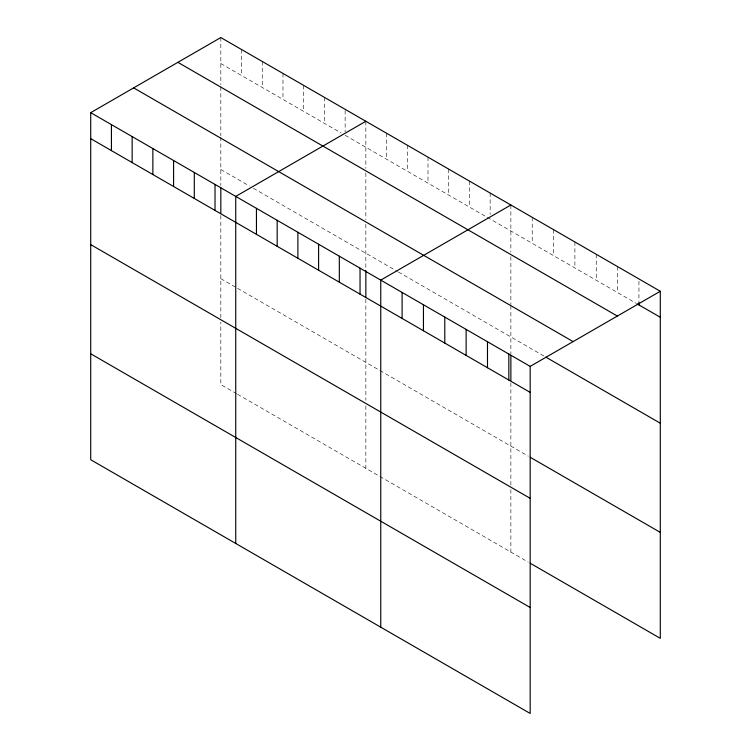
<?xml version="1.0" encoding="UTF-8"?>
<svg xmlns="http://www.w3.org/2000/svg" width="751" height="751" viewBox="0 0 751 751"><rect width="100%" height="100%" fill="white"/><g stroke="black" fill="none" stroke-linecap="round" stroke-linejoin="round"><path stroke-width="0.56" stroke-dasharray="3.75 2.82" d="M220.822 63.535L341.179 133.021M345.131 135.293L486.207 216.748M487.192 217.321L636.031 303.244M220.822 169.491L249.435 186.004M253.378 188.285L397.42 271.44M398.405 272.012L543.855 355.983M220.822 278.659L236.612 287.764M237.598 288.337L528.328 456.195M236.612 393.721L220.822 384.615L220.822 322.151M237.598 394.294L528.328 562.152M638.941 281.203L638.941 302.672M617.594 266.624L617.594 292.599M596.247 254.298L596.247 280.283M574.9 241.972L574.9 267.957M553.562 229.656L553.562 255.631M532.215 217.33L532.215 243.305M510.868 205.004L510.868 252.176M510.868 256.635L510.868 304.596M510.868 305.713L510.868 354.181M510.868 382.907L510.868 485.146M510.868 489.605L510.868 552.069M490.15 193.045L490.15 214.504M469.431 181.085L469.431 207.06M448.713 169.125L448.713 195.1M427.995 157.156L427.995 183.141M407.286 145.196L407.286 171.181M386.568 133.237L386.568 159.221M365.85 121.277L365.85 168.449M365.85 172.908L365.85 219.752M365.85 224.22L365.85 269.299M365.85 299.18L365.85 400.302M365.85 405.878L365.85 468.342M345.131 110.444L345.131 131.913M324.413 97.358L324.413 123.333M303.695 85.398L303.695 111.373M282.977 73.429L282.977 99.414M262.259 61.469L262.259 87.454M241.54 49.51L241.54 75.494M220.822 37.55L220.822 84.722M220.822 86.956L220.822 136.025M220.822 137.142L220.822 185.572M220.822 215.453L220.822 317.692"/><path stroke-width="1.13" d="M90.711 112.669L530.178 366.385L530.178 713.45L90.711 459.734L90.711 112.669L220.822 37.55L660.289 291.266L660.289 638.331L530.272 563.269M365.85 121.277L235.739 196.396L235.739 543.461M510.868 205.004L380.757 280.123L380.757 627.188M530.178 366.385L660.289 291.266M636.998 303.808L660.289 317.251M177.893 62.342L617.35 316.058M133.65 87.876L573.107 341.602M545.799 357.11L660.289 423.207M90.711 138.653L530.178 392.369M530.272 457.312L660.289 532.375M90.711 244.61L530.178 498.326M90.711 353.777L530.178 607.493M638.941 302.672L638.941 304.925M510.868 355.326L510.868 380.607M508.831 354.068L508.831 380.044M487.483 341.743L487.483 367.718M466.136 329.417L466.136 355.401M444.789 317.091L444.789 343.076M423.451 304.775L423.451 330.75M402.104 292.449L402.104 318.424M365.85 270.454L365.85 296.88M360.039 268.163L360.039 294.148M339.321 256.204L339.321 282.179M318.602 244.244L318.602 270.219M297.884 232.275L297.884 258.26M277.175 220.315L277.175 246.3M256.457 208.356L256.457 234.34M220.822 187.872L220.822 213.153M215.021 184.436L215.021 210.411M194.302 172.477L194.302 198.452M173.584 160.517L173.584 186.492M152.866 148.548L152.866 174.532M132.148 136.588L132.148 162.573M111.43 124.628L111.43 150.613"/></g></svg>
